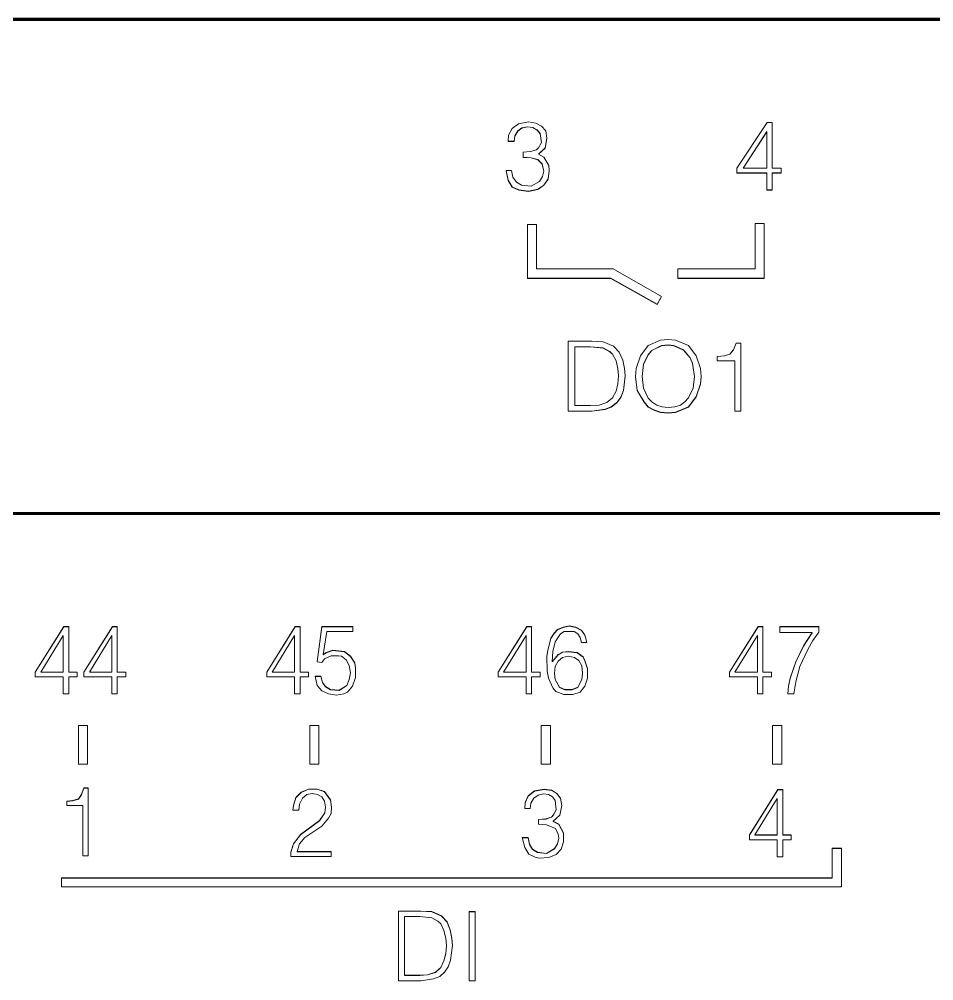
# Model space of a CAD drawing. Header units: millimetres. Extents: x 0 to 53000, y -591 to 24400.
# Drawn here: x 2808.94 to 2829.02, y 2928.74 to 2949.85 of the extents above; entities that cross this region are included whole.
import ezdxf
from ezdxf.enums import TextEntityAlignment as Align

# ---------------------------------------------------------------- set-up
doc = ezdxf.new("R2010")
doc.units = ezdxf.units.MM
doc.linetypes.add('K5LT_BASIC', pattern=[0])
doc.linetypes.add('K5LT_THIN', pattern=[0])
doc.layers.add('Основная', color=7, linetype='Continuous', lineweight=30)
doc.styles.add('текст', font='isocpeui.ttf')

# ---------------------------------------------------------------- blocks, each defined once
blk = doc.blocks.new('Программируемое реле ПР102')
at = {"layer": 'Основная', "linetype": 'K5LT_BASIC', "lineweight": 60}
for p, q in [((116.764, 44.85), (0.236, 44.85)), ((116.764, 44.844), (0.236, 44.844)), ((116.75, 34), (0.25, 34))]:
    blk.add_line(p, q, dxfattribs=at)
at = {"layer": 'Основная', "linetype": 'K5LT_THIN', "lineweight": 18}
for p, q in [((31.593, 42.449), (31.513, 42.302)), ((31.727, 42.556), (31.593, 42.449)), ((31.713, 42.396), (31.807, 42.462)), ((31.713, 42.39), (31.807, 42.457)), ((31.953, 42.595), (31.727, 42.556)), ((31.807, 42.462), (31.927, 42.489)), ((31.807, 42.457), (31.927, 42.484)), ((31.807, 42.457), (31.807, 42.462)), ((31.927, 42.484), (31.927, 42.489)), ((31.927, 42.489), (32.047, 42.476)), ((31.927, 42.484), (32.047, 42.47)), ((32.113, 42.569), (31.953, 42.595)), ((32.047, 42.476), (32.14, 42.422)), ((32.047, 42.47), (32.047, 42.476)), ((32.047, 42.47), (32.14, 42.417)), ((32.233, 42.502), (32.113, 42.569)), ((32.327, 42.396), (32.233, 42.502)), ((37.193, 42.582), (36.527, 41.583)), ((37.3, 42.582), (37.193, 42.582)), ((37.3, 41.583), (37.3, 42.582)), ((31.513, 42.302), (31.5, 42.169)), ((31.633, 42.169), (31.647, 42.289)), ((31.633, 42.164), (31.647, 42.284)), ((31.647, 42.289), (31.713, 42.396)), ((31.647, 42.284), (31.713, 42.39)), ((31.647, 42.284), (31.647, 42.289)), ((31.713, 42.39), (31.713, 42.396)), ((32.14, 42.417), (32.14, 42.422)), ((32.14, 42.422), (32.207, 42.342)), ((32.14, 42.417), (32.207, 42.337)), ((32.207, 42.342), (32.233, 42.142)), ((32.207, 42.337), (32.207, 42.342)), ((32.207, 42.337), (32.233, 42.141)), ((32.313, 42.023), (32.353, 42.236)), ((32.313, 42.017), (32.353, 42.231)), ((32.353, 42.236), (32.327, 42.396)), ((32.353, 42.231), (32.353, 42.236)), ((36.66, 41.583), (37.18, 42.382)), ((36.663, 41.583), (37.18, 42.377)), ((37.18, 42.382), (37.18, 41.583)), ((31.5, 42.169), (31.633, 42.169)), ((31.5, 42.164), (31.5, 42.169)), ((31.5, 42.164), (31.633, 42.164)), ((31.633, 42.164), (31.633, 42.169)), ((32.167, 42.023), (32.127, 41.983)), ((32.233, 42.142), (32.167, 42.023)), ((32.167, 41.889), (32.313, 42.023)), ((32.17, 41.887), (32.313, 42.017)), ((32.313, 42.017), (32.313, 42.023)), ((31.993, 41.943), (31.833, 41.929)), ((31.833, 41.929), (31.833, 41.823)), ((31.833, 41.823), (32.007, 41.809)), ((31.833, 41.817), (31.833, 41.823)), ((31.833, 41.817), (32.007, 41.804)), ((32.127, 41.983), (31.993, 41.943)), ((32.007, 41.804), (32.007, 41.809)), ((32.007, 41.809), (32.153, 41.769)), ((32.007, 41.804), (32.153, 41.764)), ((32.287, 41.823), (32.167, 41.889)), ((32.393, 41.636), (32.287, 41.823)), ((32.153, 41.764), (32.153, 41.769)), ((32.153, 41.769), (32.247, 41.676)), ((32.153, 41.764), (32.247, 41.671)), ((32.247, 41.676), (32.287, 41.516)), ((32.247, 41.671), (32.247, 41.676)), ((32.247, 41.671), (32.286, 41.514)), ((32.407, 41.53), (32.393, 41.636)), ((31.46, 41.524), (31.46, 41.53)), ((31.58, 41.53), (31.46, 41.53)), ((31.46, 41.53), (31.5, 41.316)), ((31.46, 41.524), (31.5, 41.311)), ((31.607, 41.383), (31.58, 41.53)), ((31.687, 41.276), (31.607, 41.383)), ((32.26, 41.396), (32.193, 41.29)), ((32.287, 41.516), (32.26, 41.396)), ((32.38, 41.343), (32.407, 41.53)), ((32.38, 41.338), (32.407, 41.524)), ((32.407, 41.524), (32.407, 41.53)), ((36.527, 41.583), (36.527, 41.476)), ((36.527, 41.476), (37.18, 41.476)), ((36.527, 41.471), (36.527, 41.476)), ((36.527, 41.471), (37.18, 41.471)), ((37.18, 41.583), (36.66, 41.583)), ((37.18, 41.476), (37.18, 41.103)), ((37.5, 41.583), (37.3, 41.583)), ((37.3, 41.103), (37.3, 41.476)), ((37.3, 41.476), (37.5, 41.476)), ((37.3, 41.471), (37.5, 41.471)), ((37.5, 41.476), (37.5, 41.583)), ((37.5, 41.471), (37.5, 41.476)), ((31.5, 41.311), (31.5, 41.316)), ((31.5, 41.316), (31.593, 41.17)), ((31.5, 41.311), (31.593, 41.165)), ((31.593, 41.165), (31.593, 41.17)), ((31.593, 41.17), (31.74, 41.103)), ((31.793, 41.21), (31.687, 41.276)), ((32.007, 41.183), (31.793, 41.21)), ((32.193, 41.29), (32.007, 41.183)), ((32.153, 41.117), (32.287, 41.21)), ((32.153, 41.111), (32.287, 41.205)), ((32.287, 41.21), (32.38, 41.343)), ((32.287, 41.205), (32.38, 41.338)), ((32.287, 41.205), (32.287, 41.21)), ((32.38, 41.338), (32.38, 41.343)), ((31.593, 41.165), (31.74, 41.098)), ((31.74, 41.103), (31.953, 41.077)), ((31.74, 41.098), (31.74, 41.103)), ((31.74, 41.098), (31.953, 41.071)), ((31.953, 41.077), (32.153, 41.117)), ((31.953, 41.071), (32.153, 41.111)), ((31.953, 41.071), (31.953, 41.077)), ((32.153, 41.111), (32.153, 41.117)), ((37.18, 41.103), (37.3, 41.103)), ((37.18, 41.098), (37.18, 41.103)), ((37.18, 41.098), (37.3, 41.098)), ((37.3, 41.098), (37.3, 41.103)), ((31.927, 40.345), (31.927, 39.166)), ((32.127, 40.345), (31.927, 40.345)), ((32.127, 40.345), (32.127, 39.366)), ((37.126, 40.365), (36.926, 40.365)), ((36.926, 40.365), (36.926, 39.366)), ((37.126, 40.365), (37.126, 39.166)), ((32.127, 39.366), (33.81, 39.366)), ((34.873, 38.765), (33.81, 39.366)), ((35.226, 39.366), (35.226, 39.166)), ((35.226, 39.366), (36.926, 39.366)), ((31.927, 39.166), (33.757, 39.166)), ((31.927, 39.161), (31.927, 39.166)), ((31.927, 39.161), (33.757, 39.161)), ((34.774, 38.591), (33.757, 39.166)), ((33.757, 39.161), (33.757, 39.166)), ((34.774, 38.586), (33.757, 39.161)), ((35.226, 39.166), (37.126, 39.166)), ((35.226, 39.161), (35.226, 39.166)), ((35.226, 39.161), (37.126, 39.161)), ((37.126, 39.161), (37.126, 39.166)), ((34.774, 38.591), (34.873, 38.765)), ((34.774, 38.586), (34.873, 38.76)), ((34.873, 38.76), (34.873, 38.765)), ((34.774, 38.586), (34.774, 38.591)), ((34.846, 37.805), (34.579, 37.685)), ((35.006, 37.819), (34.846, 37.805)), ((35.179, 37.805), (35.006, 37.819)), ((35.459, 37.685), (35.179, 37.805)), ((33.339, 37.779), (32.819, 37.779)), ((32.819, 37.779), (32.819, 36.247)), ((32.966, 36.367), (32.966, 37.659)), ((32.966, 37.659), (33.312, 37.659)), ((32.966, 37.654), (33.312, 37.654)), ((33.312, 37.659), (33.592, 37.632)), ((33.312, 37.654), (33.312, 37.659)), ((33.312, 37.654), (33.592, 37.627)), ((33.592, 37.765), (33.339, 37.779)), ((33.819, 37.672), (33.592, 37.765)), ((33.592, 37.632), (33.739, 37.552)), ((33.592, 37.627), (33.592, 37.632)), ((33.592, 37.627), (33.739, 37.547)), ((33.939, 37.539), (33.819, 37.672)), ((34.579, 37.685), (34.406, 37.459)), ((34.579, 37.486), (34.659, 37.579)), ((34.659, 37.579), (34.872, 37.685)), ((34.659, 37.574), (34.872, 37.68)), ((34.659, 37.574), (34.659, 37.579)), ((34.872, 37.685), (35.019, 37.699)), ((34.872, 37.68), (35.019, 37.693)), ((34.872, 37.68), (34.872, 37.685)), ((35.019, 37.693), (35.019, 37.699)), ((35.019, 37.699), (35.139, 37.685)), ((35.019, 37.693), (35.139, 37.68)), ((35.139, 37.685), (35.352, 37.592)), ((35.139, 37.68), (35.139, 37.685)), ((35.139, 37.68), (35.352, 37.587)), ((35.352, 37.592), (35.499, 37.419)), ((35.352, 37.587), (35.352, 37.592)), ((35.352, 37.587), (35.499, 37.414)), ((35.632, 37.459), (35.459, 37.685)), ((36.452, 37.592), (36.372, 37.499)), ((36.506, 37.739), (36.452, 37.592)), ((36.612, 37.739), (36.506, 37.739)), ((36.612, 36.247), (36.612, 37.739)), ((33.739, 37.552), (33.792, 37.499)), ((33.739, 37.547), (33.739, 37.552)), ((33.739, 37.547), (33.792, 37.494)), ((33.792, 37.494), (33.792, 37.499)), ((33.792, 37.499), (33.872, 37.352)), ((33.792, 37.494), (33.872, 37.347)), ((34.019, 37.366), (33.939, 37.539)), ((34.406, 37.459), (34.312, 37.179)), ((34.472, 37.273), (34.579, 37.486)), ((34.472, 37.267), (34.579, 37.48)), ((34.579, 37.48), (34.659, 37.574)), ((34.579, 37.48), (34.579, 37.486)), ((35.499, 37.414), (35.499, 37.419)), ((35.499, 37.419), (35.552, 37.299)), ((35.499, 37.414), (35.552, 37.294)), ((35.726, 37.179), (35.632, 37.459)), ((36.252, 37.459), (36.092, 37.446)), ((36.092, 37.446), (36.092, 37.352)), ((36.372, 37.499), (36.252, 37.459)), ((33.872, 37.352), (33.912, 37.179)), ((33.872, 37.347), (33.872, 37.352)), ((33.872, 37.347), (33.912, 37.174)), ((33.912, 37.179), (33.926, 37.02)), ((33.912, 37.174), (33.912, 37.179)), ((33.912, 37.174), (33.925, 37.017)), ((34.059, 37.179), (34.019, 37.366)), ((34.072, 37.02), (34.059, 37.179)), ((34.312, 37.179), (34.299, 37.006)), ((34.446, 37.006), (34.472, 37.273)), ((34.446, 37.004), (34.472, 37.267)), ((34.472, 37.267), (34.472, 37.273)), ((35.552, 37.299), (35.592, 37.006)), ((35.552, 37.294), (35.552, 37.299)), ((35.552, 37.294), (35.592, 37.003)), ((35.739, 37.006), (35.726, 37.179)), ((36.092, 37.352), (36.479, 37.352)), ((36.092, 37.347), (36.092, 37.352)), ((36.092, 37.347), (36.479, 37.347)), ((36.479, 37.352), (36.479, 36.247)), ((33.926, 37.02), (33.912, 36.847)), ((34.032, 36.7), (34.072, 37.02)), ((34.032, 36.695), (34.072, 37.014)), ((34.072, 37.014), (34.072, 37.02)), ((34.299, 37.006), (34.339, 36.7)), ((34.299, 37.001), (34.299, 37.006)), ((34.299, 37.001), (34.339, 36.695)), ((34.472, 36.753), (34.446, 37.006)), ((35.592, 37.006), (35.566, 36.753)), ((35.726, 36.847), (35.739, 37.006)), ((35.726, 36.841), (35.739, 37.001)), ((35.739, 37.001), (35.739, 37.006)), ((33.912, 36.847), (33.872, 36.687)), ((34.579, 36.527), (34.472, 36.753)), ((35.566, 36.753), (35.459, 36.54)), ((35.632, 36.567), (35.726, 36.847)), ((35.632, 36.562), (35.726, 36.841)), ((35.726, 36.841), (35.726, 36.847)), ((33.792, 36.54), (33.672, 36.434)), ((33.872, 36.687), (33.792, 36.54)), ((33.886, 36.434), (33.979, 36.554)), ((33.886, 36.429), (33.979, 36.548)), ((33.979, 36.554), (34.032, 36.7)), ((33.979, 36.548), (34.032, 36.695)), ((33.979, 36.548), (33.979, 36.554)), ((34.032, 36.695), (34.032, 36.7)), ((34.339, 36.695), (34.339, 36.7)), ((34.339, 36.7), (34.486, 36.447)), ((34.339, 36.695), (34.486, 36.442)), ((34.659, 36.447), (34.579, 36.527)), ((35.459, 36.54), (35.379, 36.447)), ((35.459, 36.341), (35.632, 36.567)), ((35.459, 36.335), (35.632, 36.562)), ((35.632, 36.562), (35.632, 36.567)), ((33.312, 36.367), (32.966, 36.367)), ((33.499, 36.38), (33.312, 36.367)), ((33.672, 36.434), (33.499, 36.38)), ((33.632, 36.287), (33.766, 36.341)), ((33.632, 36.282), (33.766, 36.335)), ((33.766, 36.341), (33.886, 36.434)), ((33.766, 36.335), (33.886, 36.429)), ((33.766, 36.335), (33.766, 36.341)), ((33.886, 36.429), (33.886, 36.434)), ((34.486, 36.442), (34.486, 36.447)), ((34.486, 36.447), (34.579, 36.341)), ((34.486, 36.442), (34.579, 36.335)), ((34.579, 36.341), (34.699, 36.274)), ((34.579, 36.335), (34.579, 36.341)), ((34.579, 36.335), (34.699, 36.269)), ((34.766, 36.38), (34.659, 36.447)), ((34.886, 36.341), (34.766, 36.38)), ((35.019, 36.327), (34.886, 36.341)), ((35.166, 36.341), (35.019, 36.327)), ((35.286, 36.38), (35.166, 36.341)), ((35.179, 36.221), (35.459, 36.341)), ((35.179, 36.215), (35.459, 36.335)), ((35.379, 36.447), (35.286, 36.38)), ((35.459, 36.335), (35.459, 36.341)), ((32.819, 36.242), (32.819, 36.247)), ((32.819, 36.247), (33.339, 36.247)), ((32.819, 36.242), (33.339, 36.242)), ((33.339, 36.247), (33.632, 36.287)), ((33.339, 36.242), (33.632, 36.282)), ((33.339, 36.242), (33.339, 36.247)), ((33.632, 36.282), (33.632, 36.287)), ((34.699, 36.274), (34.846, 36.221)), ((34.699, 36.269), (34.699, 36.274)), ((34.699, 36.269), (34.846, 36.215)), ((34.846, 36.221), (35.019, 36.207)), ((34.846, 36.215), (34.846, 36.221)), ((34.846, 36.215), (35.019, 36.202)), ((35.019, 36.207), (35.179, 36.221)), ((35.019, 36.202), (35.179, 36.215)), ((35.019, 36.202), (35.019, 36.207)), ((35.179, 36.215), (35.179, 36.221)), ((36.479, 36.247), (36.612, 36.247)), ((36.479, 36.242), (36.479, 36.247)), ((36.479, 36.242), (36.612, 36.242)), ((36.612, 36.242), (36.612, 36.247)), ((21.75, 31.515), (21.123, 30.517)), ((21.75, 31.51), (21.123, 30.511)), ((21.856, 31.515), (21.75, 31.515)), ((21.75, 31.51), (21.75, 31.515)), ((21.856, 31.51), (21.75, 31.51)), ((21.856, 30.517), (21.856, 31.515)), ((22.816, 31.515), (22.19, 30.517)), ((22.816, 31.51), (22.19, 30.511)), ((22.816, 31.51), (22.816, 31.515)), ((22.923, 31.515), (22.816, 31.515)), ((22.923, 31.51), (22.816, 31.51)), ((22.923, 30.517), (22.923, 31.515)), ((26.83, 31.515), (26.203, 30.517)), ((26.83, 31.51), (26.203, 30.511)), ((26.83, 31.51), (26.83, 31.515)), ((26.936, 31.515), (26.83, 31.515)), ((26.936, 31.51), (26.83, 31.51)), ((26.936, 30.517), (26.936, 31.515)), ((27.416, 31.515), (27.31, 30.743)), ((27.416, 31.51), (27.31, 30.743)), ((27.416, 31.51), (27.416, 31.515)), ((28.096, 31.515), (27.416, 31.515)), ((28.096, 31.51), (27.416, 31.51)), ((28.096, 31.409), (28.096, 31.515)), ((31.91, 31.515), (31.283, 30.517)), ((31.91, 31.51), (31.283, 30.511)), ((32.016, 31.515), (31.91, 31.515)), ((31.91, 31.51), (31.91, 31.515)), ((32.016, 31.51), (31.91, 31.51)), ((32.016, 30.517), (32.016, 31.515)), ((32.71, 31.502), (32.59, 31.449)), ((32.71, 31.497), (32.59, 31.444)), ((32.843, 31.529), (32.71, 31.502)), ((32.843, 31.523), (32.71, 31.497)), ((32.71, 31.497), (32.71, 31.502)), ((32.843, 31.523), (32.843, 31.529)), ((32.99, 31.502), (32.843, 31.529)), ((32.99, 31.497), (32.843, 31.523)), ((32.99, 31.497), (32.99, 31.502)), ((33.11, 31.435), (32.99, 31.502)), ((33.11, 31.43), (32.99, 31.497)), ((36.99, 31.515), (36.363, 30.517)), ((36.99, 31.51), (36.363, 30.511)), ((37.096, 31.515), (36.99, 31.515)), ((36.99, 31.51), (36.99, 31.515)), ((37.096, 31.51), (36.99, 31.51)), ((37.096, 30.517), (37.096, 31.515)), ((38.323, 31.515), (37.47, 31.515)), ((37.47, 31.515), (37.47, 31.382)), ((38.323, 31.51), (37.47, 31.51)), ((38.323, 31.396), (38.323, 31.515)), ((21.243, 30.517), (21.736, 31.316)), ((21.736, 31.316), (21.736, 30.517)), ((22.31, 30.517), (22.803, 31.316)), ((22.803, 31.316), (22.803, 30.517)), ((26.323, 30.517), (26.816, 31.316)), ((26.816, 31.316), (26.816, 30.517)), ((27.443, 30.903), (27.523, 31.409)), ((27.523, 31.409), (28.096, 31.409)), ((31.403, 30.517), (31.896, 31.316)), ((31.896, 31.316), (31.896, 30.517)), ((32.443, 31.262), (32.376, 30.996)), ((32.443, 31.257), (32.376, 30.991)), ((32.51, 31.369), (32.443, 31.262)), ((32.51, 31.364), (32.443, 31.257)), ((32.443, 31.257), (32.443, 31.262)), ((32.59, 31.449), (32.51, 31.369)), ((32.59, 31.444), (32.51, 31.364)), ((32.51, 31.364), (32.51, 31.369)), ((32.536, 31.182), (32.656, 31.356)), ((32.59, 31.444), (32.59, 31.449)), ((32.656, 31.356), (32.736, 31.409)), ((32.736, 31.409), (32.95, 31.409)), ((32.95, 31.409), (33.03, 31.356)), ((33.03, 31.356), (33.083, 31.276)), ((33.083, 31.276), (33.11, 31.169)), ((33.19, 31.329), (33.11, 31.435)), ((33.11, 31.43), (33.11, 31.435)), ((33.19, 31.324), (33.11, 31.43)), ((33.23, 31.169), (33.19, 31.329)), ((33.19, 31.324), (33.19, 31.329)), ((33.228, 31.169), (33.19, 31.324)), ((36.483, 30.517), (36.976, 31.316)), ((36.976, 31.316), (36.976, 30.517)), ((37.47, 31.382), (38.176, 31.382)), ((38.176, 31.382), (37.99, 31.089)), ((38.176, 31.377), (37.99, 31.084)), ((38.176, 31.377), (38.176, 31.382)), ((38.19, 31.209), (38.323, 31.396)), ((32.483, 30.969), (32.536, 31.182)), ((33.11, 31.169), (33.23, 31.169)), ((37.99, 31.089), (37.816, 30.743)), ((37.99, 31.084), (37.816, 30.738)), ((37.99, 31.084), (37.99, 31.089)), ((38.083, 31.009), (38.19, 31.209)), ((27.51, 30.943), (27.443, 30.903)), ((27.51, 30.938), (27.443, 30.898)), ((27.443, 30.898), (27.443, 30.903)), ((27.47, 30.81), (27.616, 30.876)), ((27.656, 30.996), (27.51, 30.943)), ((27.656, 30.991), (27.51, 30.938)), ((27.51, 30.938), (27.51, 30.943)), ((27.616, 30.876), (27.776, 30.876)), ((27.656, 30.991), (27.656, 30.996)), ((27.91, 30.969), (27.656, 30.996)), ((27.91, 30.964), (27.656, 30.991)), ((27.776, 30.876), (27.843, 30.863)), ((27.843, 30.863), (27.95, 30.783)), ((27.91, 30.964), (27.91, 30.969)), ((28.043, 30.863), (27.91, 30.969)), ((28.043, 30.858), (27.91, 30.964)), ((28.136, 30.716), (28.043, 30.863)), ((28.043, 30.858), (28.043, 30.863)), ((28.136, 30.711), (28.043, 30.858)), ((32.376, 30.996), (32.35, 30.863)), ((32.376, 30.991), (32.35, 30.859)), ((32.35, 30.863), (32.363, 30.543)), ((32.376, 30.991), (32.376, 30.996)), ((32.47, 30.743), (32.483, 30.969)), ((32.603, 30.903), (32.47, 30.743)), ((32.603, 30.898), (32.47, 30.738)), ((32.696, 30.956), (32.603, 30.903)), ((32.696, 30.951), (32.603, 30.898)), ((32.603, 30.898), (32.603, 30.903)), ((32.603, 30.756), (32.696, 30.836)), ((32.83, 30.969), (32.696, 30.956)), ((32.83, 30.964), (32.696, 30.951)), ((32.696, 30.951), (32.696, 30.956)), ((32.696, 30.836), (32.83, 30.863)), ((33.016, 30.943), (32.83, 30.969)), ((32.83, 30.964), (32.83, 30.969)), ((33.016, 30.938), (32.83, 30.964)), ((32.83, 30.863), (32.963, 30.836)), ((32.963, 30.836), (33.056, 30.77)), ((33.016, 30.938), (33.016, 30.943)), ((33.15, 30.85), (33.016, 30.943)), ((33.15, 30.844), (33.016, 30.938)), ((33.15, 30.844), (33.15, 30.85)), ((33.19, 30.77), (33.15, 30.85)), ((33.19, 30.764), (33.15, 30.844)), ((37.91, 30.637), (38.083, 31.009)), ((27.31, 30.743), (27.416, 30.73)), ((27.416, 30.73), (27.47, 30.81)), ((27.95, 30.783), (28.016, 30.663)), ((28.016, 30.663), (28.043, 30.503)), ((28.136, 30.711), (28.136, 30.716)), ((28.15, 30.61), (28.136, 30.716)), ((28.15, 30.605), (28.136, 30.711)), ((32.47, 30.738), (32.47, 30.743)), ((32.523, 30.49), (32.536, 30.637)), ((32.536, 30.637), (32.603, 30.756)), ((33.056, 30.77), (33.123, 30.65)), ((33.123, 30.65), (33.136, 30.49)), ((33.243, 30.597), (33.19, 30.77)), ((33.19, 30.764), (33.19, 30.77)), ((33.243, 30.591), (33.19, 30.764)), ((37.816, 30.743), (37.696, 30.384)), ((37.816, 30.738), (37.696, 30.378)), ((37.816, 30.738), (37.816, 30.743)), ((37.816, 30.304), (37.91, 30.637)), ((21.123, 30.517), (21.123, 30.41)), ((21.123, 30.41), (21.736, 30.41)), ((21.243, 30.511), (21.243, 30.517)), ((21.736, 30.517), (21.243, 30.517)), ((21.736, 30.511), (21.243, 30.511)), ((21.736, 30.511), (21.736, 30.517)), ((21.736, 30.41), (21.736, 30.037)), ((21.856, 30.511), (21.856, 30.517)), ((22.043, 30.517), (21.856, 30.517)), ((22.043, 30.511), (21.856, 30.511)), ((21.856, 30.037), (21.856, 30.41)), ((21.856, 30.41), (22.043, 30.41)), ((22.043, 30.41), (22.043, 30.517)), ((22.19, 30.517), (22.19, 30.41)), ((22.19, 30.41), (22.803, 30.41)), ((22.803, 30.517), (22.31, 30.517)), ((22.31, 30.511), (22.31, 30.517)), ((22.803, 30.511), (22.31, 30.511)), ((22.803, 30.511), (22.803, 30.517)), ((22.803, 30.41), (22.803, 30.037)), ((23.11, 30.517), (22.923, 30.517)), ((22.923, 30.511), (22.923, 30.517)), ((23.11, 30.511), (22.923, 30.511)), ((22.923, 30.41), (23.11, 30.41)), ((22.923, 30.037), (22.923, 30.41)), ((23.11, 30.41), (23.11, 30.517)), ((26.203, 30.517), (26.203, 30.41)), ((26.203, 30.41), (26.816, 30.41)), ((26.816, 30.517), (26.323, 30.517)), ((26.323, 30.511), (26.323, 30.517)), ((26.816, 30.511), (26.323, 30.511)), ((26.816, 30.511), (26.816, 30.517)), ((26.816, 30.41), (26.816, 30.037)), ((26.936, 30.511), (26.936, 30.517)), ((27.123, 30.517), (26.936, 30.517)), ((27.123, 30.511), (26.936, 30.511)), ((26.936, 30.41), (27.123, 30.41)), ((26.936, 30.037), (26.936, 30.41)), ((27.123, 30.41), (27.123, 30.517)), ((27.27, 30.424), (27.31, 30.224)), ((27.39, 30.424), (27.27, 30.424)), ((27.39, 30.418), (27.271, 30.418)), ((27.39, 30.418), (27.39, 30.424)), ((27.43, 30.29), (27.39, 30.424)), ((27.43, 30.285), (27.39, 30.418)), ((28.043, 30.503), (28.016, 30.357)), ((28.043, 30.498), (28.016, 30.352)), ((28.043, 30.498), (28.043, 30.503)), ((28.15, 30.397), (28.15, 30.61)), ((31.283, 30.517), (31.283, 30.41)), ((31.283, 30.41), (31.896, 30.41)), ((31.403, 30.511), (31.403, 30.517)), ((31.896, 30.517), (31.403, 30.517)), ((31.896, 30.511), (31.403, 30.511)), ((31.896, 30.511), (31.896, 30.517)), ((31.896, 30.41), (31.896, 30.037)), ((32.016, 30.511), (32.016, 30.517)), ((32.203, 30.517), (32.016, 30.517)), ((32.203, 30.511), (32.016, 30.511)), ((32.016, 30.41), (32.203, 30.41)), ((32.016, 30.037), (32.016, 30.41)), ((32.203, 30.41), (32.203, 30.517)), ((32.363, 30.543), (32.39, 30.384)), ((32.536, 30.357), (32.523, 30.49)), ((32.523, 30.485), (32.523, 30.49)), ((32.536, 30.352), (32.523, 30.485)), ((33.136, 30.49), (33.123, 30.357)), ((33.136, 30.485), (33.123, 30.352)), ((33.136, 30.485), (33.136, 30.49)), ((33.243, 30.384), (33.243, 30.597)), ((36.363, 30.517), (36.363, 30.41)), ((36.363, 30.41), (36.976, 30.41)), ((36.976, 30.517), (36.483, 30.517)), ((36.483, 30.511), (36.483, 30.517)), ((36.976, 30.511), (36.483, 30.511)), ((36.976, 30.511), (36.976, 30.517)), ((36.976, 30.41), (36.976, 30.037)), ((37.283, 30.517), (37.096, 30.517)), ((37.096, 30.511), (37.096, 30.517)), ((37.283, 30.511), (37.096, 30.511)), ((37.096, 30.037), (37.096, 30.41)), ((37.096, 30.41), (37.283, 30.41)), ((37.283, 30.41), (37.283, 30.517)), ((27.31, 30.224), (27.416, 30.104)), ((27.496, 30.197), (27.43, 30.29)), ((27.43, 30.285), (27.43, 30.29)), ((27.496, 30.192), (27.43, 30.285)), ((27.496, 30.192), (27.496, 30.197)), ((27.603, 30.131), (27.496, 30.197)), ((27.603, 30.125), (27.496, 30.192)), ((27.963, 30.224), (27.79, 30.117)), ((27.963, 30.219), (27.79, 30.112)), ((28.016, 30.357), (27.963, 30.224)), ((28.016, 30.352), (27.963, 30.219)), ((27.963, 30.219), (27.963, 30.224)), ((27.976, 30.077), (28.083, 30.21)), ((28.016, 30.352), (28.016, 30.357)), ((28.083, 30.21), (28.15, 30.397)), ((32.39, 30.384), (32.483, 30.171)), ((32.536, 30.352), (32.536, 30.357)), ((32.63, 30.184), (32.536, 30.357)), ((32.63, 30.179), (32.536, 30.352)), ((33.123, 30.357), (33.03, 30.184)), ((33.123, 30.352), (33.03, 30.179)), ((33.083, 30.077), (33.19, 30.21)), ((33.123, 30.352), (33.123, 30.357)), ((33.19, 30.21), (33.243, 30.384)), ((37.656, 30.21), (37.643, 30.037)), ((37.656, 30.205), (37.643, 30.037)), ((37.696, 30.384), (37.656, 30.21)), ((37.696, 30.378), (37.656, 30.205)), ((37.656, 30.205), (37.656, 30.21)), ((37.696, 30.378), (37.696, 30.384)), ((37.776, 30.037), (37.816, 30.304)), ((21.736, 30.037), (21.856, 30.037)), ((22.803, 30.037), (22.923, 30.037)), ((26.816, 30.037), (26.936, 30.037)), ((27.416, 30.104), (27.563, 30.037)), ((27.563, 30.037), (27.736, 30.011)), ((27.603, 30.125), (27.603, 30.131)), ((27.79, 30.117), (27.603, 30.131)), ((27.79, 30.112), (27.603, 30.125)), ((27.736, 30.011), (27.896, 30.037)), ((27.79, 30.112), (27.79, 30.117)), ((27.896, 30.037), (27.976, 30.077)), ((31.896, 30.037), (32.016, 30.037)), ((32.483, 30.171), (32.55, 30.091)), ((32.55, 30.091), (32.723, 30.024)), ((32.75, 30.131), (32.63, 30.184)), ((32.63, 30.179), (32.63, 30.184)), ((32.75, 30.125), (32.63, 30.179)), ((32.723, 30.024), (32.923, 30.024)), ((32.75, 30.125), (32.75, 30.131)), ((32.91, 30.131), (32.75, 30.131)), ((32.91, 30.125), (32.75, 30.125)), ((33.03, 30.184), (32.91, 30.131)), ((33.03, 30.179), (32.91, 30.125)), ((32.91, 30.125), (32.91, 30.131)), ((32.923, 30.024), (33.083, 30.077)), ((33.03, 30.179), (33.03, 30.184)), ((36.976, 30.037), (37.096, 30.037)), ((37.643, 30.037), (37.776, 30.037)), ((22.07, 28.496), (22.07, 29.345)), ((22.07, 29.345), (22.27, 29.345)), ((22.27, 29.345), (22.27, 28.496)), ((27.15, 29.345), (27.35, 29.345)), ((27.15, 28.496), (27.15, 29.345)), ((27.35, 29.345), (27.35, 28.496)), ((32.23, 28.496), (32.23, 29.345)), ((32.23, 29.345), (32.43, 29.345)), ((32.43, 29.345), (32.43, 28.496)), ((37.31, 28.496), (37.31, 29.345)), ((37.31, 29.345), (37.51, 29.345)), ((37.51, 29.345), (37.51, 28.496)), ((22.07, 29.34), (22.27, 29.34)), ((27.15, 29.34), (27.35, 29.34)), ((32.23, 29.34), (32.43, 29.34)), ((37.31, 29.34), (37.51, 29.34)), ((22.27, 28.496), (22.07, 28.496)), ((27.35, 28.496), (27.15, 28.496)), ((32.43, 28.496), (32.23, 28.496)), ((37.51, 28.496), (37.31, 28.496)), ((22.19, 27.974), (22.136, 27.827)), ((22.19, 27.968), (22.136, 27.822)), ((22.283, 27.974), (22.19, 27.974)), ((22.19, 27.968), (22.19, 27.974)), ((22.283, 27.968), (22.19, 27.968)), ((22.283, 26.482), (22.283, 27.974)), ((26.961, 27.881), (26.841, 27.761)), ((26.961, 27.875), (26.841, 27.756)), ((27.121, 27.947), (26.961, 27.881)), ((27.121, 27.942), (26.961, 27.875)), ((26.961, 27.875), (26.961, 27.881)), ((27.308, 27.947), (27.121, 27.947)), ((27.121, 27.942), (27.121, 27.947)), ((27.308, 27.942), (27.121, 27.942)), ((27.468, 27.894), (27.308, 27.947)), ((27.308, 27.942), (27.308, 27.947)), ((27.468, 27.889), (27.308, 27.942)), ((27.468, 27.889), (27.468, 27.894)), ((27.601, 27.708), (27.468, 27.894)), ((27.601, 27.702), (27.468, 27.889)), ((32.08, 27.907), (31.946, 27.8)), ((32.08, 27.901), (31.946, 27.795)), ((32.293, 27.947), (32.08, 27.907)), ((32.293, 27.941), (32.08, 27.901)), ((32.08, 27.901), (32.08, 27.907)), ((32.293, 27.941), (32.293, 27.947)), ((32.453, 27.92), (32.293, 27.947)), ((32.453, 27.915), (32.293, 27.941)), ((32.573, 27.853), (32.453, 27.92)), ((32.453, 27.915), (32.453, 27.92)), ((32.573, 27.848), (32.453, 27.915)), ((37.425, 27.938), (36.798, 26.94)), ((37.425, 27.933), (36.798, 26.934)), ((37.532, 27.938), (37.425, 27.938)), ((37.425, 27.933), (37.425, 27.938)), ((37.532, 27.933), (37.425, 27.933)), ((37.532, 26.94), (37.532, 27.938)), ((21.95, 27.694), (21.816, 27.681)), ((21.95, 27.689), (21.816, 27.675)), ((21.816, 27.681), (21.816, 27.587)), ((22.07, 27.734), (21.95, 27.694)), ((22.07, 27.729), (21.95, 27.689)), ((21.95, 27.689), (21.95, 27.694)), ((22.136, 27.827), (22.07, 27.734)), ((22.136, 27.822), (22.07, 27.729)), ((22.07, 27.729), (22.07, 27.734)), ((22.136, 27.822), (22.136, 27.827)), ((26.841, 27.761), (26.788, 27.588)), ((26.841, 27.756), (26.788, 27.583)), ((26.841, 27.756), (26.841, 27.761)), ((26.921, 27.614), (26.988, 27.748)), ((26.988, 27.748), (27.081, 27.827)), ((27.081, 27.827), (27.201, 27.854)), ((27.201, 27.854), (27.321, 27.827)), ((27.321, 27.827), (27.415, 27.774)), ((27.415, 27.774), (27.468, 27.681)), ((27.468, 27.681), (27.495, 27.548)), ((27.601, 27.702), (27.601, 27.708)), ((27.628, 27.548), (27.601, 27.708)), ((27.628, 27.545), (27.601, 27.702)), ((31.946, 27.8), (31.88, 27.654)), ((31.946, 27.795), (31.88, 27.648)), ((31.946, 27.795), (31.946, 27.8)), ((32, 27.64), (32.066, 27.747)), ((32.066, 27.747), (32.16, 27.813)), ((32.16, 27.813), (32.28, 27.84)), ((32.28, 27.84), (32.386, 27.827)), ((32.386, 27.827), (32.48, 27.774)), ((32.48, 27.774), (32.533, 27.694)), ((32.533, 27.694), (32.56, 27.494)), ((32.653, 27.747), (32.573, 27.853)), ((32.573, 27.848), (32.573, 27.853)), ((32.653, 27.742), (32.573, 27.848)), ((32.653, 27.742), (32.653, 27.747)), ((32.68, 27.587), (32.653, 27.747)), ((32.679, 27.585), (32.653, 27.742)), ((36.918, 26.94), (37.412, 27.739)), ((37.412, 27.739), (37.412, 26.94)), ((21.816, 27.587), (22.163, 27.587)), ((22.163, 27.587), (22.163, 26.482)), ((26.788, 27.588), (26.775, 27.481)), ((26.788, 27.583), (26.775, 27.481)), ((26.775, 27.481), (26.908, 27.481)), ((26.788, 27.583), (26.788, 27.588)), ((26.908, 27.481), (26.921, 27.614)), ((27.495, 27.548), (27.481, 27.428)), ((27.495, 27.543), (27.481, 27.423)), ((27.495, 27.543), (27.495, 27.548)), ((27.615, 27.415), (27.628, 27.548)), ((31.88, 27.654), (31.866, 27.521)), ((31.866, 27.521), (31.986, 27.521)), ((31.88, 27.648), (31.867, 27.521)), ((31.88, 27.648), (31.88, 27.654)), ((31.986, 27.521), (32, 27.64)), ((32.56, 27.494), (32.493, 27.374)), ((32.56, 27.489), (32.493, 27.369)), ((32.56, 27.489), (32.56, 27.494)), ((32.64, 27.374), (32.68, 27.587)), ((27.361, 27.255), (26.948, 26.949)), ((27.361, 27.25), (26.948, 26.943)), ((27.481, 27.428), (27.361, 27.255)), ((27.481, 27.423), (27.361, 27.25)), ((27.361, 27.25), (27.361, 27.255)), ((27.415, 27.135), (27.561, 27.308)), ((27.481, 27.423), (27.481, 27.428)), ((27.561, 27.308), (27.615, 27.415)), ((32.333, 27.294), (32.173, 27.281)), ((32.333, 27.289), (32.173, 27.276)), ((32.173, 27.281), (32.173, 27.174)), ((32.453, 27.334), (32.333, 27.294)), ((32.453, 27.329), (32.333, 27.289)), ((32.333, 27.289), (32.333, 27.294)), ((32.493, 27.374), (32.453, 27.334)), ((32.493, 27.369), (32.453, 27.329)), ((32.453, 27.329), (32.453, 27.334)), ((32.493, 27.241), (32.64, 27.374)), ((32.493, 27.369), (32.493, 27.374)), ((32.493, 27.236), (32.493, 27.241)), ((32.613, 27.174), (32.493, 27.241)), ((32.613, 27.169), (32.493, 27.236)), ((27.041, 26.882), (27.415, 27.135)), ((32.173, 27.174), (32.346, 27.161)), ((32.346, 27.161), (32.546, 27.081)), ((32.546, 27.081), (32.6, 26.961)), ((32.613, 27.169), (32.613, 27.174)), ((32.72, 26.988), (32.613, 27.174)), ((32.72, 26.983), (32.613, 27.169)), ((26.948, 26.949), (26.788, 26.749)), ((26.948, 26.943), (26.788, 26.744)), ((26.921, 26.749), (27.041, 26.882)), ((26.948, 26.943), (26.948, 26.949)), ((31.813, 26.881), (31.866, 26.668)), ((31.946, 26.881), (31.813, 26.881)), ((31.946, 26.876), (31.814, 26.876)), ((31.946, 26.876), (31.946, 26.881)), ((31.973, 26.735), (31.946, 26.881)), ((31.973, 26.73), (31.946, 26.876)), ((32.613, 26.868), (32.586, 26.748)), ((32.613, 26.863), (32.586, 26.743)), ((32.6, 26.961), (32.613, 26.868)), ((32.613, 26.863), (32.613, 26.868)), ((32.72, 26.788), (32.72, 26.988)), ((36.798, 26.94), (36.798, 26.833)), ((36.798, 26.833), (37.412, 26.833)), ((36.918, 26.934), (36.918, 26.94)), ((37.412, 26.94), (36.918, 26.94)), ((37.412, 26.934), (36.918, 26.934)), ((37.412, 26.934), (37.412, 26.94)), ((37.412, 26.833), (37.412, 26.46)), ((37.532, 26.934), (37.532, 26.94)), ((37.718, 26.94), (37.532, 26.94)), ((37.718, 26.934), (37.532, 26.934)), ((37.532, 26.46), (37.532, 26.833)), ((37.532, 26.833), (37.718, 26.833)), ((37.718, 26.833), (37.718, 26.94)), ((26.788, 26.749), (26.735, 26.562)), ((26.788, 26.744), (26.735, 26.557)), ((26.788, 26.744), (26.788, 26.749)), ((26.868, 26.576), (26.921, 26.749)), ((31.866, 26.668), (31.96, 26.522)), ((31.973, 26.73), (31.973, 26.735)), ((32.04, 26.628), (31.973, 26.735)), ((32.04, 26.623), (31.973, 26.73)), ((32.04, 26.623), (32.04, 26.628)), ((32.146, 26.562), (32.04, 26.628)), ((32.146, 26.557), (32.04, 26.623)), ((32.52, 26.642), (32.346, 26.535)), ((32.52, 26.636), (32.346, 26.53)), ((32.586, 26.748), (32.52, 26.642)), ((32.586, 26.743), (32.52, 26.636)), ((32.52, 26.636), (32.52, 26.642)), ((32.56, 26.508), (32.666, 26.628)), ((32.586, 26.743), (32.586, 26.748)), ((32.666, 26.628), (32.72, 26.788)), ((38.62, 26.649), (38.62, 26)), ((38.62, 26.649), (38.82, 26.649)), ((38.62, 26.644), (38.82, 26.644)), ((38.82, 26.649), (38.82, 25.8)), ((22.163, 26.482), (22.283, 26.482)), ((26.735, 26.562), (26.735, 26.469)), ((26.735, 26.469), (27.615, 26.469)), ((26.868, 26.571), (26.868, 26.576)), ((27.615, 26.576), (26.868, 26.576)), ((27.615, 26.571), (26.868, 26.571)), ((27.615, 26.469), (27.615, 26.576)), ((31.96, 26.522), (32.093, 26.455)), ((32.093, 26.455), (32.186, 26.429)), ((32.146, 26.557), (32.146, 26.562)), ((32.346, 26.535), (32.146, 26.562)), ((32.346, 26.53), (32.146, 26.557)), ((32.186, 26.429), (32.4, 26.442)), ((32.346, 26.53), (32.346, 26.535)), ((32.4, 26.442), (32.56, 26.508)), ((37.412, 26.46), (37.532, 26.46)), ((21.7, 26), (38.62, 26)), ((21.7, 26), (21.7, 25.8)), ((21.7, 25.995), (38.62, 25.995)), ((38.62, 25.995), (38.62, 26)), ((21.7, 25.8), (38.82, 25.8)), ((29.587, 25.27), (29.094, 25.27)), ((29.094, 25.27), (29.094, 23.739)), ((29.587, 25.265), (29.094, 25.265)), ((29.227, 23.859), (29.227, 25.15)), ((29.227, 25.15), (29.561, 25.15)), ((29.561, 25.15), (29.827, 25.124)), ((29.827, 25.257), (29.587, 25.27)), ((29.587, 25.265), (29.587, 25.27)), ((29.827, 25.252), (29.587, 25.265)), ((30.041, 25.164), (29.827, 25.257)), ((29.827, 25.252), (29.827, 25.257)), ((30.041, 25.159), (29.827, 25.252)), ((29.827, 25.124), (29.961, 25.044)), ((30.041, 25.159), (30.041, 25.164)), ((30.161, 25.031), (30.041, 25.164)), ((30.161, 25.025), (30.041, 25.159)), ((30.647, 25.257), (30.647, 23.739)), ((30.781, 25.257), (30.647, 25.257)), ((30.781, 25.252), (30.647, 25.252)), ((30.781, 23.739), (30.781, 25.257)), ((29.961, 25.044), (30.027, 24.991)), ((30.027, 24.991), (30.094, 24.844)), ((30.227, 24.857), (30.161, 25.031)), ((30.161, 25.025), (30.161, 25.031)), ((30.227, 24.852), (30.161, 25.025)), ((30.094, 24.844), (30.134, 24.671)), ((30.227, 24.852), (30.227, 24.857)), ((30.267, 24.671), (30.227, 24.857)), ((30.267, 24.666), (30.227, 24.852)), ((30.134, 24.671), (30.147, 24.511)), ((30.147, 24.511), (30.134, 24.338)), ((30.147, 24.506), (30.134, 24.333)), ((30.147, 24.506), (30.147, 24.511)), ((30.241, 24.192), (30.281, 24.511)), ((30.281, 24.511), (30.267, 24.671)), ((30.267, 24.666), (30.267, 24.671)), ((30.28, 24.509), (30.267, 24.666)), ((30.134, 24.338), (30.094, 24.178)), ((30.134, 24.333), (30.094, 24.173)), ((30.134, 24.333), (30.134, 24.338)), ((30.094, 24.178), (30.027, 24.032)), ((30.094, 24.173), (30.027, 24.027)), ((30.094, 24.173), (30.094, 24.178)), ((30.187, 24.045), (30.241, 24.192)), ((29.227, 23.854), (29.227, 23.859)), ((29.561, 23.859), (29.227, 23.859)), ((29.734, 23.872), (29.561, 23.859)), ((29.734, 23.867), (29.561, 23.854)), ((29.561, 23.854), (29.561, 23.859)), ((29.907, 23.925), (29.734, 23.872)), ((29.907, 23.92), (29.734, 23.867)), ((29.734, 23.867), (29.734, 23.872)), ((30.027, 24.032), (29.907, 23.925)), ((30.027, 24.027), (29.907, 23.92)), ((29.907, 23.92), (29.907, 23.925)), ((30.001, 23.832), (30.107, 23.925)), ((30.027, 24.027), (30.027, 24.032)), ((30.107, 23.925), (30.187, 24.045)), ((29.094, 23.739), (29.587, 23.739)), ((29.561, 23.854), (29.227, 23.854)), ((29.587, 23.739), (29.867, 23.779)), ((29.867, 23.779), (30.001, 23.832)), ((30.647, 23.739), (30.781, 23.739))]:
    blk.add_line(p, q, dxfattribs=at)
at = {"layer": 'Основная', "style": 'текст'}
blk.add_attdef('№', text='', height=40, dxfattribs=at).set_placement((57, -88), align=Align.MIDDLE_CENTER)

msp = doc.modelspace()

# ---------------------------------------------------------------- block references
at = {"layer": 'Основная'}
msp.add_blockref('Программируемое реле ПР102', (2788.17049, 2905), dxfattribs=at)

doc.saveas('drawing.dxf')
